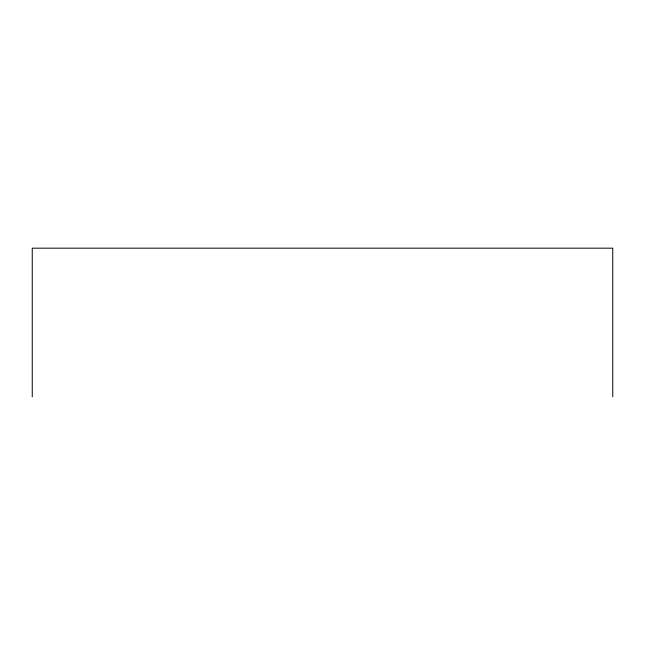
<?xml version="1.0" encoding="UTF-8"?>
<svg xmlns="http://www.w3.org/2000/svg" width="645" height="645" viewBox="0 0 645 645"><rect width="100%" height="100%" fill="white"/><g stroke="black" fill="none" stroke-linecap="round" stroke-linejoin="round"><path stroke-width="0.97" d="M612.75 396.82L612.75 248.18L32.25 248.18L32.25 396.82"/></g></svg>
